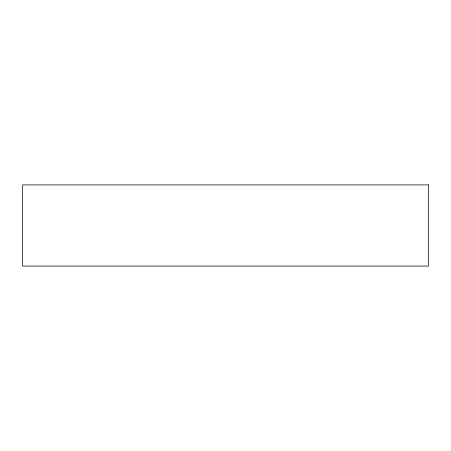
<?xml version="1.0" encoding="UTF-8"?>
<svg xmlns="http://www.w3.org/2000/svg" width="451" height="451" viewBox="0 0 451 451"><rect width="100%" height="100%" fill="white"/><g stroke="black" fill="none" stroke-linecap="round" stroke-linejoin="round"><path stroke-width="0.68" d="M428.45 184.91L22.55 184.91L22.55 266.09L428.45 266.09L428.45 184.91"/></g></svg>
